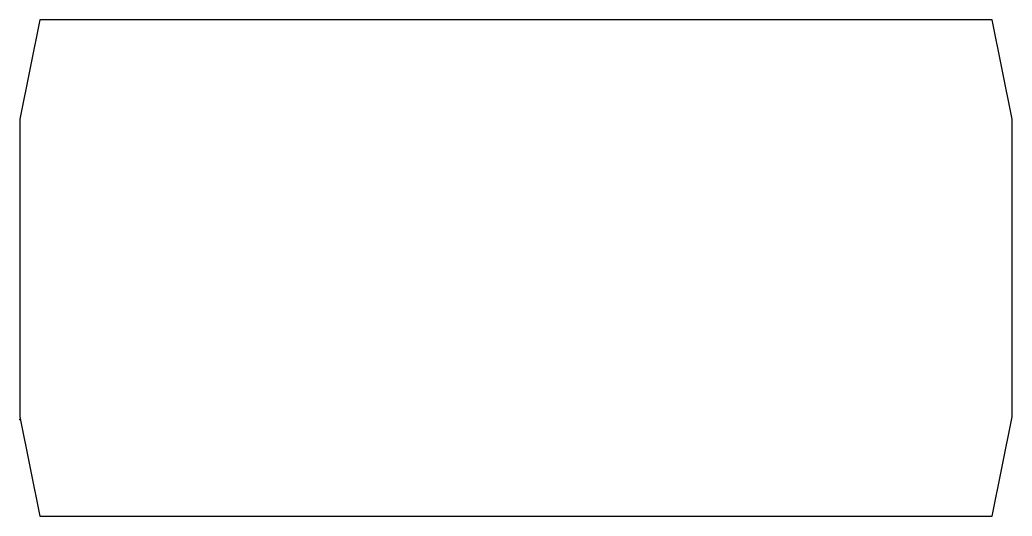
# Model space of a CAD drawing. Extents: x 0 to 100, y 0 to 50.
import ezdxf

# ---------------------------------------------------------------- set-up
doc = ezdxf.new("R2010")
doc.units = 0
doc.layers.get('0').update_dxf_attribs({"color": 250, "linetype": 'CONTINUOUS'})

msp = doc.modelspace()

# ---------------------------------------------------------------- linework, layer by layer
msp.add_lwpolyline([(98, 0), (100, 10), (100, 40), (98, 50), (2, 50), (0, 40), (0, 10), (2, 0)], close=True)
msp.add_point((0, 9.74))

doc.saveas('drawing.dxf')
